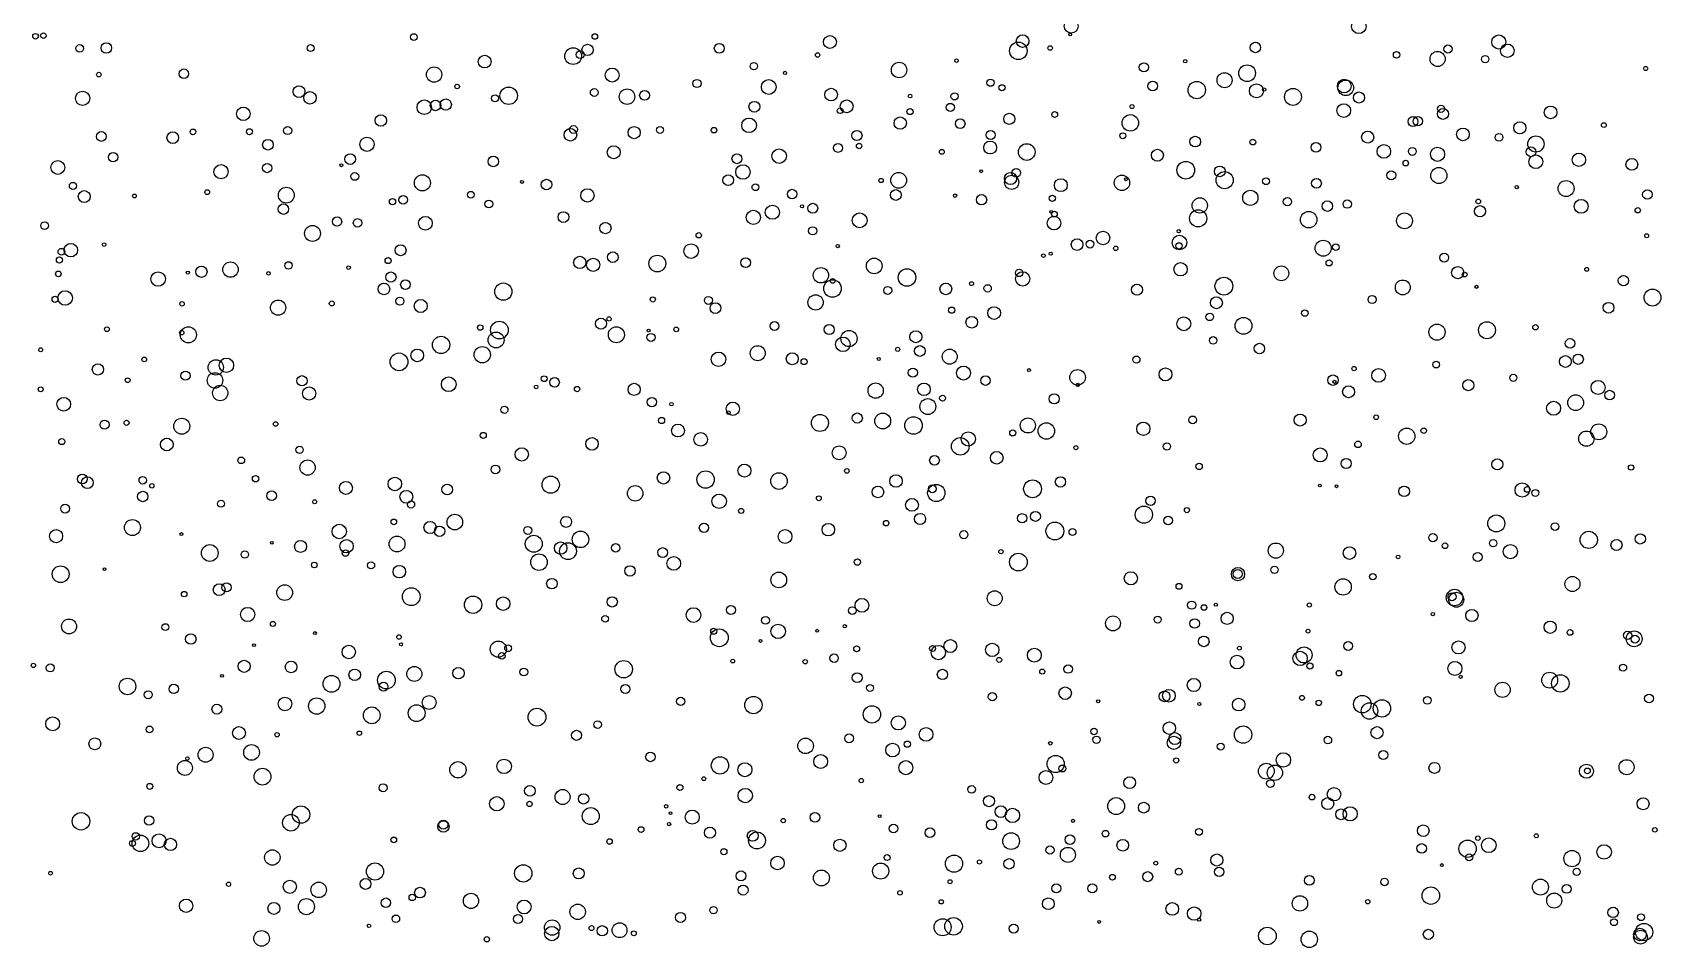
# Model space of a CAD drawing. Extents: x -296 to 296, y -196 to 196.
# Drawn here: x -99.3 to 82.3, y -195.8 to -93.5 of the extents above; entities that cross this region are included whole.
import ezdxf

# ---------------------------------------------------------------- set-up
doc = ezdxf.new("R2010")
doc.units = 0

msp = doc.modelspace()

# ---------------------------------------------------------------- linework, layer by layer
at = {"layer": 'MIX'}
for centre, radius in [((16.8868, -92.7711), 0.7676), ((49.0539, -92.7809), 0.8097), ((-98.9306, -93.8875), 0.3147), ((-98.0456, -93.8184), 0.31), ((-56.6272, -93.9727), 0.3753), ((-36.3836, -93.9122), 0.313), ((-10.0876, -94.5254), 0.7256), ((11.4529, -94.4301), 0.7067), ((16.7804, -93.6788), 0.1579), ((64.6992, -94.5263), 0.7867), ((-93.9885, -95.2376), 0.4225), ((-91.0111, -95.1955), 0.588), ((-68.1711, -95.21), 0.3869), ((-48.7022, -96.7143), 0.7095), ((-38.8081, -96.1049), 0.9354), ((-38.0271, -95.9437), 0.4336), ((-37.1919, -95.4161), 0.6377), ((-22.4697, -95.2363), 0.5546), ((-11.4712, -95.9801), 0.2501), ((10.9778, -95.5181), 0.9829), ((14.5333, -95.2), 0.2571), ((37.4897, -95.1351), 0.5854), ((53.2774, -95.9585), 0.3628), ((57.8624, -96.4231), 0.8488), ((59.0218, -95.3108), 0.4669), ((63.173, -96.4484), 0.4089), ((65.6656, -95.5067), 0.7549), ((-91.851, -98.1775), 0.2607), ((-82.3427, -98.0704), 0.5294), ((-54.3577, -98.1706), 0.8557), ((-34.4522, -98.2218), 0.779), ((-18.594, -97.2275), 0.4076), ((-15.1144, -97.9832), 0.1796), ((-2.3599, -97.6611), 0.8634), ((4.0589, -96.6154), 0.194), ((25.0182, -97.3563), 0.5157), ((29.6386, -96.6771), 0.1944), ((34.0369, -98.8038), 0.8419), ((36.5605, -98.0131), 0.9317), ((81.1255, -97.4898), 0.2317), ((-69.4679, -100.0723), 0.6631), ((-51.7789, -99.507), 0.2555), ((-46.0224, -100.5369), 0.9777), ((-36.4491, -100.1719), 0.4343), ((-32.7828, -100.6447), 0.8649), ((-24.9623, -99.1715), 0.4562), ((-16.936, -99.5569), 0.8253), ((-9.9563, -100.406), 0.7073), ((7.8631, -99.0751), 0.4038), ((9.1487, -99.6363), 0.339), ((26.0072, -99.4483), 0.538), ((30.9343, -99.9007), 0.9713), ((37.6029, -99.9886), 0.7819), ((38.4688, -99.8469), 0.1877), ((41.6901, -100.6644), 0.948), ((47.4235, -99.4533), 0.7682), ((47.5953, -99.652), 0.8719), ((-93.6632, -100.8294), 0.7981), ((-68.2435, -100.771), 0.699), ((-55.4603, -101.8196), 0.8079), ((-54.1938, -101.6186), 0.5936), ((-53.0515, -101.5178), 0.6284), ((-47.5407, -100.8239), 0.3935), ((-30.8203, -100.4979), 0.5491), ((-18.5421, -101.7637), 0.6027), ((-8.2169, -101.7159), 0.7182), ((-1.1329, -100.5733), 0.2035), ((3.3705, -101.8374), 0.4525), ((3.8429, -100.6049), 0.4018), ((23.6793, -101.739), 0.2222), ((47.367, -102.1987), 0.7695), ((49.0713, -100.7344), 0.6221), ((58.2379, -102.0038), 0.3996), ((70.4934, -102.3928), 0.7072), ((-75.6892, -102.5578), 0.7508), ((-60.312, -103.3019), 0.6384), ((-19.1406, -103.8463), 0.8181), ((-8.9585, -102.212), 0.3153), ((-2.23, -103.5869), 0.6868), ((-1.1367, -102.3078), 0.3427), ((4.4746, -103.6604), 0.538), ((9.9594, -103.1195), 0.6223), ((15.0436, -102.638), 0.3265), ((23.5016, -103.5699), 0.9213), ((55.1041, -103.4193), 0.5512), ((55.6392, -103.3834), 0.5279), ((58.4625, -102.5708), 0.611), ((67.0578, -104.1254), 0.6791), ((-91.5593, -105.0878), 0.5459), ((-83.5752, -105.2285), 0.6533), ((-81.3195, -104.5808), 0.3156), ((-75.0035, -104.5572), 0.3332), ((-70.7347, -104.4261), 0.4509), ((-61.861, -105.9614), 0.7923), ((-39.1088, -104.9023), 0.7051), ((-38.77, -104.3058), 0.4397), ((-31.9816, -104.6638), 0.6844), ((-29.0957, -104.3582), 0.385), ((-23.0589, -104.384), 0.307), ((-7.0717, -104.973), 0.5692), ((7.8813, -104.9297), 0.5086), ((22.6595, -105.0129), 0.3358), ((30.756, -105.6645), 0.5998), ((50.0451, -105.157), 0.6754), ((60.6912, -104.8648), 0.7101), ((64.7253, -105.1874), 0.4325), ((68.8531, -105.9331), 0.9082), ((76.4513, -103.8176), 0.2685), ((-90.2571, -107.411), 0.518), ((-72.9339, -106.0113), 0.5949), ((-63.7492, -107.6182), 0.5977), ((-34.2706, -106.8498), 0.7258), ((-20.4877, -107.5754), 0.5572), ((-15.7726, -107.2893), 0.8113), ((-9.1869, -106.373), 0.4907), ((-6.8307, -106.1576), 0.3056), ((2.4194, -106.802), 0.2725), ((7.8239, -106.326), 0.7179), ((11.9094, -106.8272), 0.9318), ((26.5223, -107.1906), 0.6704), ((37.1979, -105.7154), 0.3206), ((44.2712, -106.2982), 0.5458), ((51.8537, -106.7632), 0.7591), ((55.0363, -106.7609), 0.4444), ((57.8529, -107.0835), 0.7901), ((68.2992, -106.8059), 0.5459), ((68.8418, -107.9084), 0.7699), ((73.6686, -107.6936), 0.7427), ((-96.437, -108.5572), 0.7675), ((-78.1821, -109.0317), 0.7982), ((-73.0218, -108.6207), 0.5165), ((-64.7244, -108.3031), 0.1637), ((-47.7376, -107.8793), 0.5885), ((-19.8217, -109.0625), 0.8119), ((6.8232, -108.983), 0.161), ((10.7484, -109.144), 0.4813), ((29.703, -108.8626), 0.9892), ((33.5009, -108.9944), 0.598), ((52.6754, -109.4305), 0.5064), ((54.291, -108.067), 0.3127), ((58.0001, -109.4591), 0.9011), ((79.5833, -108.2142), 0.6601), ((-94.7423, -110.6222), 0.404), ((-70.887, -111.651), 0.8882), ((-63.2254, -109.5576), 0.4362), ((-55.6649, -110.2753), 0.9013), ((-44.5332, -110.1631), 0.1676), ((-41.7873, -110.4694), 0.5903), ((-21.4663, -109.9797), 0.5984), ((-18.4292, -110.7699), 0.3727), ((-4.3726, -110.0125), 0.2388), ((-2.407, -109.9952), 0.8835), ((10.102, -109.7834), 0.682), ((10.2308, -110.2222), 0.8037), ((15.732, -110.5339), 0.7208), ((22.5609, -110.2723), 0.8651), ((23.0218, -109.8707), 0.1642), ((34.0472, -109.9765), 0.9608), ((38.6785, -110.0955), 0.3814), ((44.3175, -110.3253), 0.548), ((66.7106, -110.7446), 0.1824), ((72.2305, -110.9091), 0.895), ((-93.4763, -111.8155), 0.6735), ((-87.8636, -111.7436), 0.2073), ((-79.7268, -111.3208), 0.2689), ((-59.0127, -112.3918), 0.3494), ((-57.8243, -112.1804), 0.4767), ((-50.2452, -111.6064), 0.3754), ((-48.2337, -112.6379), 0.4385), ((-37.2109, -111.6747), 0.7427), ((-14.316, -111.5275), 0.5277), ((-12.0084, -113.1121), 0.5474), ((-2.7282, -111.634), 0.5981), ((3.9052, -111.7062), 0.1902), ((6.8599, -112.1667), 0.5795), ((14.7822, -112.0052), 0.3494), ((31.2683, -112.8075), 0.8557), ((36.9193, -111.9564), 0.8506), ((41.0642, -112.3802), 0.4694), ((45.5342, -112.8789), 0.5843), ((47.7554, -112.6552), 0.4662), ((62.4103, -112.3539), 0.2626), ((73.9203, -112.9047), 0.7766), ((81.3232, -111.5779), 0.5369), ((-71.206, -113.2144), 0.5832), ((-65.2115, -114.6097), 0.5212), ((-62.9094, -114.7609), 0.4801), ((-55.328, -114.8013), 0.7691), ((-39.8919, -114.1038), 0.6057), ((-18.6544, -114.1359), 0.7909), ((-16.5293, -113.5642), 0.7891), ((-13.2126, -112.9107), 0.1752), ((-6.7675, -114.4704), 0.8264), ((14.967, -114.776), 0.7613), ((14.6499, -113.5207), 0.1609), ((15.0124, -113.7709), 0.3137), ((31.0886, -114.2439), 0.9584), ((43.4509, -114.3999), 0.9217), ((54.1624, -114.5244), 0.8904), ((62.6044, -113.4444), 0.6264), ((80.2433, -113.345), 0.2954), ((-97.9127, -115.0606), 0.4266), ((-67.958, -115.9326), 0.8903), ((-35.2025, -115.3351), 0.635), ((-24.761, -116.1325), 0.2978), ((-12.0296, -115.6384), 0.4593), ((20.4477, -116.4395), 0.7505), ((28.9899, -116.9512), 0.8148), ((28.9223, -115.6852), 0.1825), ((81.2446, -116.1901), 0.218), ((-96.031, -117.9871), 0.3835), ((-94.9785, -117.7974), 0.7558), ((-91.2641, -117.1749), 0.2053), ((-58.1052, -117.807), 0.6163), ((-34.3775, -118.5867), 0.5949), ((-25.6133, -117.9066), 0.8183), ((-9.2203, -117.3462), 0.1895), ((14.5976, -118.1996), 0.1668), ((17.5483, -117.1815), 0.6534), ((18.9953, -117.1281), 0.4364), ((21.8642, -117.5992), 0.2458), ((28.9427, -117.3268), 0.3581), ((45.0683, -117.5838), 0.8979), ((46.4747, -117.4605), 0.3714), ((-96.2588, -118.9047), 0.3394), ((-80.3724, -120.2206), 0.6249), ((-77.1253, -119.9755), 0.8622), ((-70.6388, -119.5061), 0.4152), ((-63.9183, -119.7576), 0.2034), ((-59.5008, -118.9634), 0.3427), ((-38.0696, -119.1765), 0.6876), ((-36.5685, -119.4463), 0.7365), ((-29.3944, -119.302), 0.9385), ((-19.523, -119.1952), 0.5381), ((-11.1013, -120.6113), 0.8581), ((-5.1381, -119.5668), 0.8787), ((13.7865, -118.4145), 0.2051), ((29.118, -119.9438), 0.7462), ((40.389, -120.3941), 0.8301), ((45.7296, -119.2214), 0.3418), ((58.606, -118.6394), 0.488), ((60.1062, -120.3186), 0.6847), ((74.5353, -119.9501), 0.2135), ((-96.3779, -120.4535), 0.3133), ((-85.2178, -121.0375), 0.8087), ((-81.8988, -120.3087), 0.1753), ((-72.8805, -120.392), 0.1955), ((-59.9622, -122.1386), 0.6472), ((-59.1877, -120.8088), 0.5703), ((-57.5693, -121.6589), 0.5309), ((-46.6146, -122.4381), 0.9644), ((-9.8013, -122.0852), 0.9819), ((-9.7893, -121.2392), 0.2682), ((-1.4687, -120.8587), 0.9797), ((2.8704, -122.1381), 0.6543), ((5.7437, -121.5493), 0.2206), ((7.5429, -122.0772), 0.4126), ((11.0711, -120.3432), 0.4198), ((11.4634, -121.0095), 0.8022), ((24.2416, -122.2237), 0.6141), ((33.9653, -121.8252), 0.9966), ((53.9675, -121.9744), 0.8317), ((60.8897, -120.5369), 0.2653), ((78.6399, -121.2135), 0.5768), ((-96.7364, -123.2962), 0.3409), ((-95.6142, -123.1529), 0.814), ((-71.8032, -124.2321), 0.8499), ((-65.8007, -123.7575), 0.2737), ((-58.1817, -123.5034), 0.4537), ((-55.8561, -124.0464), 0.7288), ((-29.896, -123.3167), 0.2875), ((-23.6836, -123.4208), 0.4519), ((-11.6935, -123.6426), 0.8546), ((-3.6282, -122.3091), 0.4531), ((33.1248, -123.6778), 0.6713), ((50.5368, -123.3216), 0.4565), ((62.2072, -121.9088), 0.1763), ((81.8921, -123.1065), 0.9488), ((-82.541, -123.806), 0.2484), ((-34.7906, -125.4939), 0.2381), ((-22.8986, -124.2836), 0.6007), ((3.5304, -124.5105), 0.3499), ((5.767, -125.8591), 0.6525), ((8.2692, -124.8362), 0.7144), ((29.4777, -126.0361), 0.77), ((32.3853, -125.2581), 0.4247), ((43.0141, -124.8331), 0.3641), ((76.9799, -124.2415), 0.6002), ((-90.9448, -126.6454), 0.2693), ((-82.5768, -127.0337), 0.2495), ((-81.8366, -127.2723), 0.9041), ((-49.1954, -126.459), 0.3057), ((-47.4227, -127.8448), 0.8907), ((-47.0539, -126.7399), 0.9869), ((-35.6968, -126.0203), 0.6248), ((-33.9765, -127.2576), 0.8961), ((-30.0984, -127.5593), 0.4518), ((-30.3662, -126.7778), 0.1564), ((-27.2797, -126.6624), 0.266), ((-16.2965, -126.2886), 0.4929), ((-10.1709, -126.6683), 0.5633), ((-7.9596, -127.6852), 0.9052), ((-0.4917, -127.4797), 0.6734), ((36.1562, -126.2627), 0.9405), ((57.7929, -126.9702), 0.9072), ((63.3815, -126.7564), 0.9465), ((68.8027, -126.4283), 0.301), ((-98.3493, -128.942), 0.2187), ((-56.2405, -129.5658), 0.7074), ((-53.5699, -128.3922), 0.9683), ((-48.9761, -129.4954), 0.9079), ((-18.1632, -129.3221), 0.8381), ((-8.6488, -128.3298), 0.816), ((-2.5147, -128.8933), 0.2379), ((-0.0356, -129.0776), 0.5974), ((3.3054, -129.7105), 0.8399), ((32.7595, -127.8906), 0.4195), ((37.9359, -128.802), 0.5866), ((72.6771, -128.2297), 0.5378), ((-91.9453, -131.1363), 0.6343), ((-86.7703, -130.024), 0.2634), ((-78.7666, -130.9119), 0.8563), ((-77.5773, -130.6704), 0.8058), ((-58.285, -130.2925), 0.992), ((-22.5487, -130.0024), 0.8068), ((-14.3095, -129.9517), 0.6652), ((-12.9877, -130.2636), 0.3331), ((-4.627, -129.9681), 0.168), ((4.8365, -131.5407), 0.7803), ((24.1851, -130.0314), 0.393), ((57.7021, -130.5944), 0.3801), ((72.1517, -130.2534), 0.6567), ((73.5906, -130.0012), 0.5742), ((-88.6293, -132.3469), 0.2701), ((-82.156, -131.8442), 0.5107), ((-78.8615, -132.3678), 0.8666), ((-69.1298, -132.4032), 0.5725), ((-52.7237, -132.8006), 0.824), ((-42.046, -132.1746), 0.3226), ((-40.8839, -132.5862), 0.535), ((-0.8227, -131.5034), 0.5099), ((7.3024, -132.3813), 0.5372), ((12.1658, -131.2124), 0.1688), ((17.6014, -132.0319), 0.8698), ((27.4301, -131.6955), 0.7216), ((46.1638, -132.3408), 0.5847), ((46.3361, -132.5245), 0.1745), ((48.5179, -131.0413), 0.2432), ((51.264, -131.8024), 0.7679), ((61.2975, -132.9), 0.6234), ((66.3281, -132.0803), 0.3978), ((75.8142, -133.1504), 0.7863), ((-98.3507, -133.3598), 0.278), ((-95.7681, -135.0305), 0.7685), ((-78.2785, -133.7752), 0.8581), ((-68.3265, -133.8234), 0.7406), ((-42.957, -133.0865), 0.2063), ((-38.3655, -133.3403), 0.2976), ((-31.987, -133.369), 0.6807), ((-30.0017, -134.7885), 0.5209), ((-4.9786, -133.5096), 0.8548), ((0.4156, -133.3647), 0.7063), ((2.4996, -134.3523), 0.3368), ((14.9856, -134.4231), 0.5649), ((17.6182, -132.8694), 0.1889), ((47.911, -133.6298), 0.667), ((73.3052, -134.8537), 0.8851), ((77.0978, -134.0067), 0.5351), ((-46.4966, -135.6514), 0.3989), ((-27.8091, -135.0281), 0.1995), ((-20.9543, -135.5378), 0.7425), ((-21.4376, -135.9722), 0.2013), ((-11.2135, -137.1212), 0.9559), ((-7.0315, -136.576), 0.5697), ((-4.1866, -136.9051), 0.8846), ((0.8614, -135.2937), 0.8864), ((42.4943, -136.8008), 0.6711), ((70.8365, -135.4827), 0.7815), ((-91.2111, -137.3225), 0.5072), ((-88.7482, -137.109), 0.2857), ((-82.5729, -137.4926), 0.8953), ((-72.0705, -137.2431), 0.2534), ((-28.9192, -136.849), 0.3445), ((-27.0884, -137.9677), 0.7183), ((-0.742, -137.4102), 0.9803), ((10.3463, -138.2429), 0.3384), ((12.0456, -137.3989), 0.8461), ((14.1125, -138.0188), 0.9235), ((24.9566, -137.7721), 0.7426), ((30.4767, -136.7772), 0.4294), ((50.991, -136.4835), 0.2611), ((54.414, -138.6054), 0.9146), ((56.313, -137.9817), 0.3091), ((74.4977, -138.8795), 0.8548), ((75.8813, -138.1144), 0.8902), ((-95.9897, -139.2006), 0.3432), ((-84.2451, -139.5326), 0.7105), ((-69.3974, -140.132), 0.4044), ((-48.8637, -138.5167), 0.3418), ((-36.6966, -139.4613), 0.7051), ((-24.5419, -138.9632), 0.7581), ((-9.0529, -140.4681), 0.7743), ((4.4832, -139.7349), 0.9843), ((5.3774, -138.9101), 0.7994), ((17.408, -139.8915), 0.2214), ((27.5864, -139.7569), 0.3998), ((48.9605, -139.5172), 0.3681), ((-75.9199, -141.3054), 0.3707), ((-68.5046, -142.1109), 0.851), ((-44.5506, -140.6388), 0.7456), ((1.6011, -141.2993), 0.5423), ((8.5587, -141.0218), 0.7063), ((31.1914, -141.9813), 0.3588), ((44.7302, -140.703), 0.7834), ((47.6481, -141.6628), 0.5617), ((64.5407, -141.7554), 0.6151), ((-93.6988, -143.3959), 0.5436), ((-93.1275, -143.8003), 0.663), ((-86.9322, -143.5367), 0.4243), ((-74.3173, -143.3568), 0.3642), ((-58.743, -143.9416), 0.7562), ((-47.5003, -142.3165), 0.4911), ((-41.3163, -144.0283), 0.9641), ((-28.7048, -143.2641), 0.6915), ((-23.9973, -143.4537), 0.9762), ((-19.6517, -142.4535), 0.7262), ((-15.7933, -143.6223), 0.9241), ((-8.2039, -142.4823), 0.2588), ((-2.6997, -143.6132), 0.6964), ((15.6877, -143.7165), 0.5776), ((79.4957, -142.1067), 0.3008), ((-86.9383, -145.3465), 0.583), ((-85.9117, -144.1506), 0.2485), ((-72.5322, -145.2607), 0.5414), ((-64.2177, -144.3862), 0.7239), ((-57.4562, -145.3822), 0.7176), ((-52.8885, -144.5695), 0.5965), ((-31.8698, -144.9983), 0.8653), ((-22.4775, -145.88), 0.8084), ((-11.3319, -145.5513), 0.2653), ((-4.724, -144.8371), 0.6448), ((1.8013, -144.9527), 0.9649), ((1.3528, -144.4932), 0.4382), ((12.5666, -144.4909), 0.9956), ((44.6888, -144.1113), 0.1514), ((46.5586, -144.2008), 0.1644), ((54.1237, -144.7679), 0.5904), ((67.3283, -144.6252), 0.8012), ((67.8857, -144.5566), 0.3201), ((68.7992, -144.9488), 0.3866), ((-95.6167, -146.7056), 0.4993), ((-78.1846, -146.157), 0.3883), ((-67.7188, -145.9369), 0.2197), ((-56.9344, -146.2374), 0.3998), ((-20.0191, -146.9614), 0.288), ((-0.9242, -146.2879), 0.7178), ((12.8913, -147.5742), 0.5532), ((25.0152, -147.3797), 0.9646), ((25.768, -145.8328), 0.5236), ((29.8299, -146.8665), 0.2891), ((-88.0923, -148.8169), 0.8937), ((-64.9666, -149.2609), 0.8032), ((-58.8602, -148.1887), 0.3142), ((-54.814, -148.8096), 0.6848), ((-53.745, -149.2376), 0.5821), ((-52.0401, -148.213), 0.8728), ((-43.8809, -149.1367), 0.4464), ((-39.5937, -148.1837), 0.6136), ((-24.1782, -148.8381), 0.5223), ((-10.2727, -149.0538), 0.6944), ((-3.8139, -148.328), 0.3064), ((-0.0115, -147.8546), 0.6241), ((11.3967, -147.7833), 0.5194), ((15.062, -149.2107), 0.9956), ((17.0312, -149.3079), 0.387), ((27.7363, -148.029), 0.4726), ((64.4288, -148.3607), 0.9518), ((70.9896, -148.7117), 0.4345), ((-96.6305, -149.7839), 0.732), ((-82.6116, -149.5559), 0.165), ((-79.4444, -151.6643), 0.9373), ((-72.4959, -150.5284), 0.1537), ((-69.2902, -150.933), 0.6692), ((-64.1488, -150.9042), 0.75), ((-58.5023, -150.6583), 0.886), ((-43.2081, -150.633), 0.9504), ((-40.2041, -151.1124), 0.6927), ((-39.3819, -151.4608), 0.9384), ((-37.9884, -150.1448), 0.9237), ((-34.0518, -151.089), 0.472), ((-15.1094, -149.8196), 0.7718), ((4.8825, -149.6103), 0.4531), ((39.7714, -151.3986), 0.8513), ((57.3382, -149.9489), 0.4692), ((58.6915, -150.8516), 0.3188), ((64.0689, -150.5588), 0.4112), ((66.0047, -151.5047), 0.7963), ((74.767, -150.1953), 0.9654), ((77.8676, -150.7727), 0.6196), ((80.5302, -150.0899), 0.575), ((-75.5192, -151.8253), 0.4076), ((-64.2579, -151.6672), 0.3658), ((-42.631, -152.6907), 0.9247), ((-28.7995, -151.6163), 0.5513), ((-27.5554, -152.8272), 0.7647), ((-7.0243, -152.6814), 0.3555), ((9.0242, -151.5188), 0.2392), ((10.9817, -152.6818), 0.9883), ((48.0076, -151.6731), 0.7012), ((53.448, -152.1073), 0.2051), ((62.3546, -152.1193), 0.5067), ((-96.1213, -154.0388), 0.9375), ((-91.2195, -153.4699), 0.1502), ((-67.7524, -153.0073), 0.3168), ((-61.4027, -153.0445), 0.3946), ((-58.2492, -153.7554), 0.6984), ((-32.4514, -153.6703), 0.5871), ((-15.8081, -154.6831), 0.8764), ((23.5633, -154.4949), 0.734), ((35.5393, -154.0239), 0.742), ((35.5183, -154.0114), 0.5082), ((39.6122, -153.552), 0.4117), ((50.6175, -154.305), 0.3565), ((72.9411, -155.1327), 0.842), ((-82.3065, -156.2646), 0.3047), ((-78.3896, -155.7721), 0.6576), ((-77.5697, -155.5061), 0.5129), ((-71.0661, -156.0941), 0.879), ((-56.9117, -156.549), 0.991), ((-41.1887, -155.0916), 0.5846), ((8.3362, -156.7258), 0.8338), ((28.9396, -155.3917), 0.33), ((47.2996, -155.4584), 0.9141), ((59.7511, -156.6428), 0.9218), ((59.4761, -156.5568), 0.4511), ((59.9498, -156.8932), 0.8365), ((-75.2073, -158.5433), 0.7966), ((-50.0051, -157.4572), 0.9695), ((-46.6335, -157.3316), 0.7517), ((-34.4384, -157.1384), 0.5722), ((-25.3489, -158.6021), 0.8214), ((-21.1592, -158.036), 0.5066), ((-7.5838, -158.1075), 0.4278), ((-6.5119, -157.5207), 0.7736), ((30.3624, -157.5001), 0.4564), ((31.7357, -157.7557), 0.3078), ((33.0624, -157.4473), 0.1707), ((43.5204, -157.4832), 0.2385), ((61.6967, -158.6519), 0.6847), ((-95.1771, -159.8793), 0.8332), ((-84.4072, -159.9566), 0.3847), ((-72.3848, -159.5948), 0.2793), ((-35.2374, -159.0309), 0.3785), ((-17.2935, -159.1988), 0.4399), ((-15.8792, -160.4338), 0.8047), ((-8.4425, -159.8574), 0.1851), ((21.5631, -159.5437), 0.8344), ((26.5674, -159.1121), 0.3859), ((30.6977, -159.5477), 0.5341), ((34.3323, -158.975), 0.6809), ((57.33, -158.4953), 0.1889), ((70.456, -159.9714), 0.683), ((-81.5648, -161.2855), 0.5871), ((-67.682, -160.6245), 0.1631), ((-58.2831, -161.0607), 0.2535), ((-47.1823, -162.4115), 0.9039), ((-22.4658, -161.1454), 0.9952), ((-23.0838, -160.412), 0.3452), ((-17.856, -161.5019), 0.1538), ((-11.5265, -160.3523), 0.158), ((3.372, -162.0698), 0.7252), ((31.7109, -161.5467), 0.5929), ((43.373, -160.4047), 0.2131), ((47.8569, -162.0661), 0.4884), ((60.1978, -162.2247), 0.7318), ((72.674, -160.5427), 0.3222), ((79.107, -160.8795), 0.4574), ((79.8499, -161.2627), 0.8864), ((79.9484, -161.3006), 0.4426), ((-74.4947, -161.9736), 0.1598), ((-63.9027, -162.7375), 0.7483), ((-58.0518, -161.8717), 0.1721), ((-46.7859, -163.1772), 0.369), ((-46.0756, -162.3102), 0.3842), ((-9.6349, -163.4175), 0.4748), ((-7.1035, -162.371), 0.328), ((1.3844, -162.3397), 0.3324), ((2.0323, -162.7996), 0.8019), ((8.0579, -162.497), 0.7479), ((8.835, -163.6156), 0.2832), ((12.7674, -163.0811), 0.7789), ((35.4413, -163.8606), 0.7691), ((35.696, -162.3051), 0.2142), ((42.4884, -163.4522), 0.8016), ((42.9275, -163.0682), 0.8946), ((-99.1708, -164.2342), 0.2458), ((-97.2784, -164.5108), 0.445), ((-78.0682, -165.4023), 0.16), ((-75.6001, -164.3336), 0.6755), ((-70.3479, -164.4061), 0.6528), ((-63.2342, -165.2937), 0.6455), ((-59.6925, -165.8818), 0.989), ((-56.5669, -165.1919), 0.8398), ((-51.6371, -165.0992), 0.6376), ((-44.3284, -164.9783), 0.4363), ((-33.1618, -164.662), 0.977), ((-20.9657, -163.7491), 0.2098), ((-12.8584, -163.8196), 0.2459), ((-7.0398, -165.6064), 0.5575), ((2.4905, -165.2468), 0.5742), ((13.643, -164.9272), 0.2803), ((16.5425, -164.6399), 0.4794), ((43.5799, -164.3021), 0.3429), ((46.8232, -165.1019), 0.3093), ((59.7903, -164.5787), 0.7903), ((70.4012, -165.885), 0.8843), ((78.6039, -164.4846), 0.3962), ((-88.6423, -166.5901), 0.9245), ((-86.3283, -167.5094), 0.4475), ((-83.4673, -166.857), 0.5235), ((-65.8286, -166.303), 0.9406), ((-60.0141, -166.611), 0.4996), ((-32.9812, -166.8785), 0.5042), ((-5.6228, -166.7511), 0.3889), ((16.2096, -167.3445), 0.7017), ((27.8133, -167.6289), 0.709), ((30.6058, -166.4303), 0.7405), ((60.438, -165.5084), 0.1758), ((65.1278, -166.9595), 0.8491), ((71.5861, -166.2487), 0.975), ((-78.6462, -169.1265), 0.551), ((-71.0384, -168.544), 0.755), ((-67.4787, -168.7801), 0.9139), ((-61.3307, -169.8166), 0.9363), ((-56.311, -169.578), 0.9387), ((-54.9071, -168.3855), 0.7698), ((-26.7796, -168.2533), 0.4565), ((-18.6474, -168.6706), 0.9671), ((-5.4011, -169.7122), 0.9715), ((8.0737, -167.7372), 0.4623), ((19.9053, -168.2484), 0.1757), ((27.327, -167.6988), 0.5993), ((31.2234, -168.558), 0.1743), ((35.6144, -168.6217), 0.7066), ((42.7009, -167.8586), 0.2744), ((44.5772, -168.427), 0.3026), ((49.4498, -168.5712), 0.9837), ((50.2522, -169.3319), 0.9197), ((51.6423, -169.0457), 0.9703), ((56.7108, -168.1514), 0.4297), ((81.5088, -167.9346), 0.4939), ((-97.0091, -170.7642), 0.7782), ((-42.854, -170.0239), 0.9939), ((-36.0733, -170.8576), 0.4192), ((-2.4472, -170.6575), 0.7905), ((27.8648, -171.2556), 0.7002), ((-92.2938, -173.0018), 0.6641), ((-86.1707, -171.3878), 0.3742), ((-76.1796, -171.786), 0.7159), ((-71.921, -171.9859), 0.2398), ((-62.7169, -171.8164), 0.2463), ((-38.4242, -172.0517), 0.5632), ((-12.8151, -173.2342), 0.867), ((-7.9546, -172.3905), 0.49), ((0.6598, -171.9488), 0.7678), ((19.4379, -171.6192), 0.3611), ((19.7224, -172.5486), 0.4155), ((28.3765, -172.8967), 0.7405), ((28.4909, -172.4228), 0.6736), ((36.1159, -171.9731), 0.9728), ((45.5877, -172.5852), 0.4247), ((51.0886, -171.7525), 0.6799), ((-79.9075, -174.2242), 0.8397), ((-74.7733, -173.9665), 0.8772), ((-30.1687, -174.4677), 0.5325), ((-11.1247, -174.9799), 0.7768), ((-3.0896, -173.7001), 0.7617), ((-1.4388, -173.0419), 0.3464), ((15.1532, -175.2554), 0.9641), ((14.5484, -172.9412), 0.1987), ((33.6112, -173.3061), 0.3885), ((40.6205, -174.8063), 0.8078), ((51.8019, -174.2433), 0.5113), ((-82.2244, -175.699), 0.8381), ((-81.9427, -174.6499), 0.1961), ((-73.547, -176.6738), 0.9373), ((-51.6868, -175.9095), 0.9134), ((-46.5273, -175.5287), 0.8096), ((-22.3877, -175.4181), 0.9683), ((-19.5972, -175.8938), 0.7832), ((-1.6055, -175.6711), 0.7874), ((14.0597, -176.7694), 0.7661), ((15.9064, -175.7623), 0.389), ((28.6362, -174.8586), 0.2902), ((38.7162, -176.0654), 0.8823), ((39.6649, -176.2383), 0.8593), ((57.5098, -175.6939), 0.6185), ((74.5075, -176.0683), 0.7852), ((74.6084, -176.0309), 0.3218), ((78.9928, -175.6157), 0.8389), ((-86.1473, -177.7665), 0.3359), ((-60.0577, -177.9153), 0.4545), ((-43.6429, -178.2617), 0.5996), ((-26.8642, -177.8885), 0.338), ((-24.1923, -176.9047), 0.2151), ((-6.5841, -177.109), 0.2425), ((5.7526, -178.0927), 0.421), ((23.433, -177.3436), 0.6618), ((39.1646, -177.4493), 0.4269), ((46.2759, -178.6471), 0.7471), ((-47.3401, -179.7067), 0.8052), ((-43.6881, -179.7215), 0.2991), ((-39.9904, -178.9511), 0.8396), ((-37.6331, -179.1604), 0.5786), ((-28.4101, -179.988), 0.1925), ((-19.5657, -178.7884), 0.8027), ((7.6982, -179.4122), 0.6239), ((21.9137, -179.9645), 0.9432), ((25.0055, -180.1383), 0.6017), ((43.8097, -178.9659), 0.3159), ((45.5814, -179.6921), 0.6688), ((80.8454, -179.7101), 0.6664), ((-93.8434, -181.6631), 0.9773), ((-86.23, -181.5897), 0.5243), ((-70.3672, -181.8241), 0.9336), ((-69.2426, -180.916), 0.9772), ((-53.3219, -182.0428), 0.5011), ((-36.8383, -181.0864), 0.9551), ((-27.9215, -180.7673), 0.1506), ((-25.4928, -181.1977), 0.7927), ((-15.3165, -181.5931), 0.2426), ((-11.7737, -181.2265), 0.5404), ((-4.5284, -181.0835), 0.1515), ((7.9721, -182.067), 0.5682), ((9.0217, -180.5884), 0.6541), ((10.3188, -181.0083), 0.7994), ((17.0924, -181.613), 0.1813), ((47.0682, -180.8832), 0.6011), ((48.0809, -180.8284), 0.794), ((-87.7228, -183.3527), 0.4127), ((-87.1987, -184.1327), 0.9253), ((-85.118, -183.8464), 0.7833), ((-58.864, -183.745), 0.3182), ((-53.3211, -182.2476), 0.6312), ((-31.2176, -182.5927), 0.3242), ((-28.0801, -181.9812), 0.1792), ((-23.5105, -182.9424), 0.6244), ((-18.7297, -183.2929), 0.6066), ((-18.2542, -183.804), 0.9443), ((-2.9838, -182.4773), 0.4884), ((1.0885, -182.9451), 0.5399), ((10.1728, -183.8847), 0.9322), ((16.7426, -183.715), 0.5426), ((20.7148, -183.0457), 0.3677), ((31.1797, -182.8557), 0.3769), ((56.26, -182.7191), 0.6472), ((62.3643, -183.5562), 0.2496), ((68.8944, -183.2864), 0.2227), ((82.1578, -182.6267), 0.2503), ((-88.0887, -184.1324), 0.3251), ((-83.8419, -184.2538), 0.6948), ((-72.4456, -185.7182), 0.8637), ((-34.7404, -183.9262), 0.3059), ((-21.9531, -185.0743), 0.3476), ((-8.9726, -184.3496), 0.6831), ((14.5135, -184.8841), 0.4571), ((16.5189, -185.4216), 0.8411), ((22.654, -184.3409), 0.6574), ((56.0777, -184.7005), 0.5354), ((61.2172, -184.732), 0.9718), ((63.5859, -184.3452), 0.8189), ((72.8952, -185.8368), 0.9087), ((76.4852, -185.0947), 0.8133), ((-60.9668, -187.2774), 0.9598), ((-44.3841, -187.4881), 0.968), ((-38.1831, -187.4987), 0.6143), ((-15.9545, -186.3342), 0.7605), ((-4.4196, -187.2318), 0.899), ((-3.6966, -185.7234), 0.3306), ((3.7868, -186.4006), 0.9595), ((6.6261, -186.2207), 0.2315), ((9.9377, -186.4223), 0.5806), ((26.344, -186.35), 0.2162), ((28.9203, -187.3069), 0.3835), ((33.1757, -185.998), 0.6769), ((33.434, -187.3154), 0.5085), ((58.3341, -186.5614), 0.1656), ((61.3941, -185.6896), 0.3903), ((73.412, -187.3123), 0.396), ((-97.2414, -187.4739), 0.2077), ((-77.3439, -188.7054), 0.2355), ((-70.4962, -188.9861), 0.7351), ((-67.2604, -189.3371), 0.8642), ((-62.021, -188.6716), 0.6052), ((-20.0357, -187.7665), 0.5512), ((-19.8073, -189.3575), 0.5632), ((-11.0436, -188.0029), 0.8906), ((3.3398, -188.4196), 0.2228), ((15.2283, -189.1637), 0.5186), ((19.258, -189.1669), 0.5143), ((21.4968, -187.9166), 0.3155), ((25.4431, -187.8552), 0.5618), ((43.5073, -188.2782), 0.5433), ((51.9247, -188.4505), 0.4186), ((69.3648, -189.0253), 0.8909), ((72.2918, -189.2294), 0.4891), ((-82.0891, -191.1141), 0.7476), ((-68.6356, -191.2106), 0.8983), ((-59.7506, -190.7706), 0.528), ((-56.8062, -190.1829), 0.3534), ((-55.935, -189.6408), 0.5982), ((-50.2322, -190.5673), 0.8485), ((-44.2939, -191.2449), 0.7743), ((-2.2521, -189.6633), 0.2488), ((2.3517, -190.6702), 0.2403), ((14.3277, -190.8888), 0.6583), ((42.4665, -190.8501), 0.863), ((50.0549, -190.6648), 0.2434), ((57.1034, -189.9763), 0.9762), ((70.8988, -190.5304), 0.8399), ((-72.2727, -191.4038), 0.6691), ((-58.6314, -192.5666), 0.4203), ((-44.9762, -192.5883), 0.4942), ((-38.3016, -191.791), 0.864), ((-26.8081, -192.4138), 0.563), ((-23.1091, -191.5983), 0.4117), ((3.7335, -193.4134), 0.981), ((28.1864, -191.4651), 0.7097), ((30.6339, -191.9831), 0.7553), ((31.2036, -192.6675), 0.1744), ((77.4936, -191.8517), 0.5868), ((80.6098, -192.3873), 0.3838), ((-73.651, -194.7619), 0.8704), ((-61.6389, -193.352), 0.2012), ((-41.1542, -193.5517), 0.8575), ((-41.1962, -194.2165), 0.7997), ((-36.7559, -193.6095), 0.2751), ((-35.5478, -193.9104), 0.58), ((-33.6163, -193.8473), 0.8285), ((-32.0182, -194.2001), 0.2754), ((2.5128, -193.5188), 0.9517), ((10.4613, -193.6589), 0.5045), ((20.0106, -192.9171), 0.1588), ((38.8295, -194.4915), 0.9835), ((43.5099, -194.8643), 0.9152), ((56.827, -194.308), 0.5647), ((77.5878, -192.9495), 0.386), ((80.555, -194.6179), 0.7774), ((80.4858, -194.3215), 0.7047), ((80.9499, -194.0495), 0.9644), ((-48.4568, -194.8562), 0.2977)]:
    msp.add_circle(centre, radius, dxfattribs=at)

doc.saveas('drawing.dxf')
